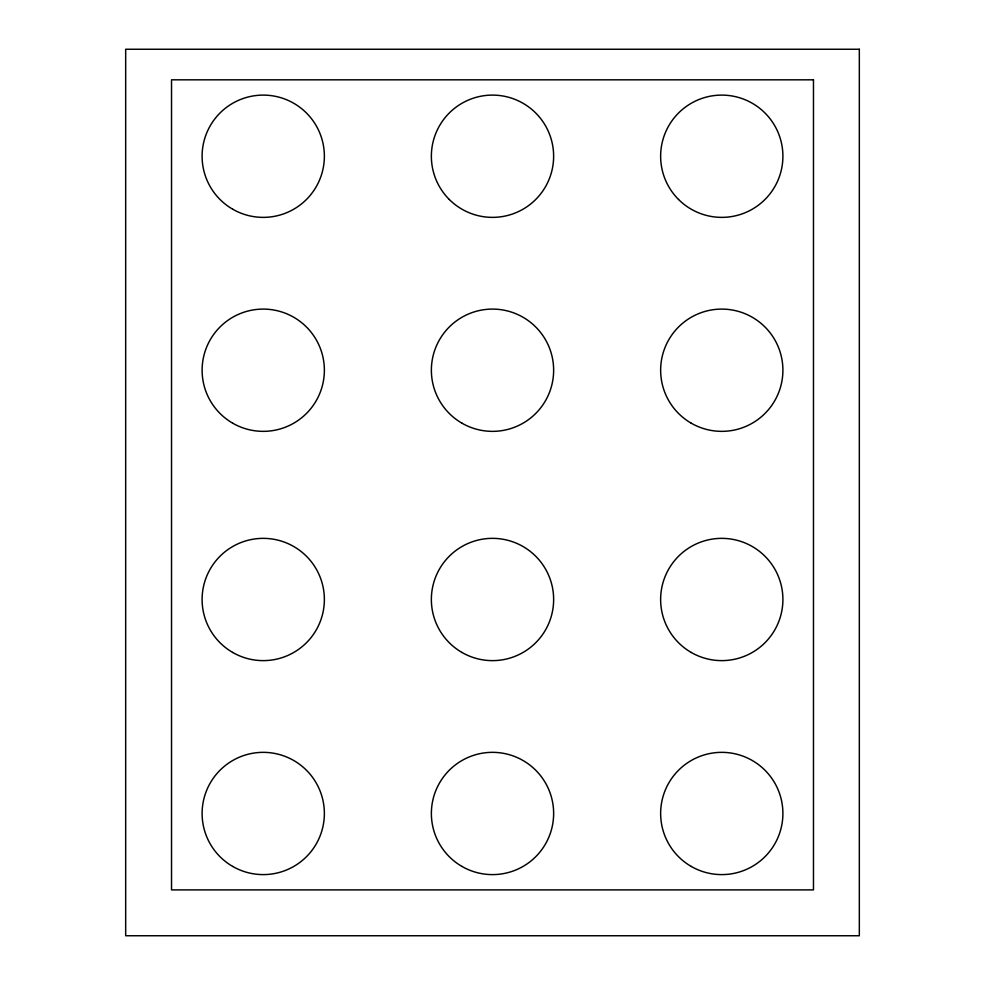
<?xml version="1.0" encoding="UTF-8"?>
<svg xmlns="http://www.w3.org/2000/svg" width="985" height="985" viewBox="0 0 985 985"><rect width="100%" height="100%" fill="white"/><g stroke="black" fill="none" stroke-linecap="round" stroke-linejoin="round"><path stroke-width="1.48" d="M859.326 49.25L125.674 49.25L125.674 935.75L859.326 935.75L859.326 49.25M813.475 79.822L171.525 79.822L171.525 889.898L813.475 889.898L813.475 79.822M691.199 866.418A61.144 61.144 0 0 0 782.903 813.475A61.144 61.144 0 0 0 691.199 760.531A61.144 61.144 0 0 0 691.199 866.418M461.928 866.418A61.144 61.144 0 0 0 553.644 813.475A61.144 61.144 0 0 0 461.928 760.531A61.144 61.144 0 0 0 461.928 866.418M232.669 866.418A61.144 61.144 0 0 0 324.373 813.475A61.144 61.144 0 0 0 232.669 760.531A61.144 61.144 0 0 0 232.669 866.418M232.669 652.439A61.144 61.144 0 0 0 324.373 599.496A61.144 61.144 0 0 0 232.669 546.54A61.144 61.144 0 0 0 232.669 652.439M232.669 423.168A61.144 61.144 0 0 0 324.373 370.225A61.144 61.144 0 0 0 232.669 317.281A61.144 61.144 0 0 0 232.669 423.168M232.669 209.189A61.144 61.144 0 0 0 324.373 156.246A61.144 61.144 0 0 0 232.669 103.29A61.144 61.144 0 0 0 232.669 209.189M449.271 199.475A61.144 61.144 0 0 0 551.551 172.067A61.144 61.144 0 0 0 476.678 97.183A61.144 61.144 0 0 0 449.271 199.475M461.928 423.168A61.144 61.144 0 0 0 553.644 370.225A61.144 61.144 0 0 0 461.928 317.281A61.144 61.144 0 0 0 461.928 423.168M461.928 652.439A61.144 61.144 0 0 0 553.644 599.496A61.144 61.144 0 0 0 461.928 546.54A61.144 61.144 0 0 0 461.928 652.439M691.199 652.439A61.144 61.144 0 0 0 782.903 599.496A61.144 61.144 0 0 0 691.199 546.54A61.144 61.144 0 0 0 691.199 652.439M691.199 423.168A61.144 61.144 0 0 0 782.903 370.225A61.144 61.144 0 0 0 691.199 317.281A61.144 61.144 0 0 0 691.199 423.168M678.542 199.475A61.144 61.144 0 0 0 780.822 172.067A61.144 61.144 0 0 0 705.949 97.183A61.144 61.144 0 0 0 678.542 199.475"/></g></svg>
